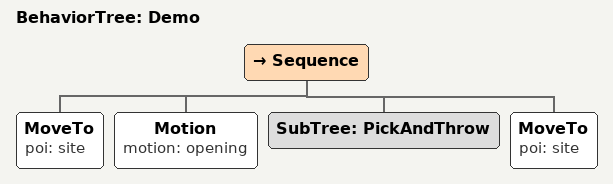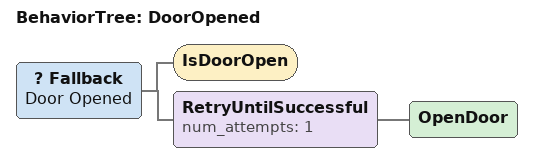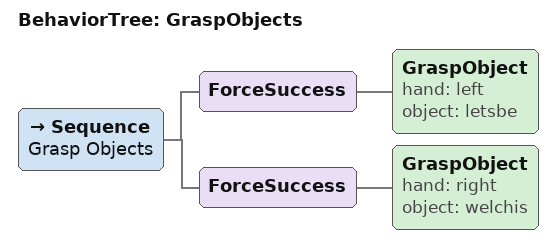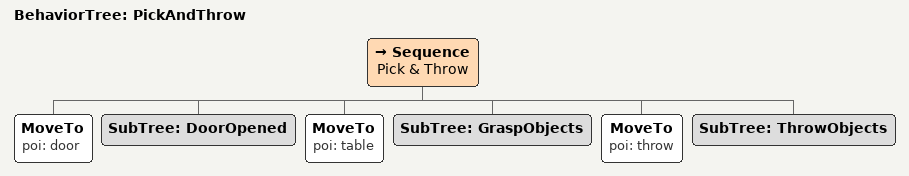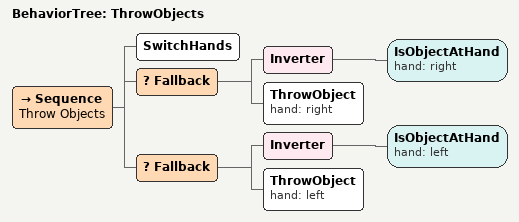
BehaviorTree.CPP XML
<?xml version="1.0" encoding="UTF-8"?>
<root BTCPP_format="4">
  <BehaviorTree ID="Demo">
    <Sequence>
      <MoveTo poi="site"/>
      <Motion motion="opening"/>
      <SubTree ID="PickAndThrow"/>
      <MoveTo poi="site"/>
    </Sequence>
  </BehaviorTree>

  <BehaviorTree ID="DoorOpened">
    <Fallback name="Door Opened">
      <IsDoorOpen/>
      <RetryUntilSuccessful num_attempts="1">
        <OpenDoor/>
      </RetryUntilSuccessful>
    </Fallback>
  </BehaviorTree>

  <BehaviorTree ID="GraspObjects">
    <Sequence name="Grasp Objects">
      <ForceSuccess>
        <GraspObject hand="left"
                     object="letsbe"/>
      </ForceSuccess>
      <ForceSuccess>
        <GraspObject hand="right"
                     object="welchis"/>
      </ForceSuccess>
    </Sequence>
  </BehaviorTree>

  <BehaviorTree ID="PickAndThrow">
    <Sequence name="Pick &amp; Throw">
      <MoveTo poi="door"/>
      <SubTree ID="DoorOpened"/>
      <MoveTo poi="table"/>
      <SubTree ID="GraspObjects"/>
      <MoveTo poi="throw"/>
      <SubTree ID="ThrowObjects"/>
    </Sequence>
  </BehaviorTree>

  <BehaviorTree ID="ThrowObjects">
    <Sequence name="Throw Objects">
      <SwitchHands/>
      <Fallback>
        <Inverter>
          <IsObjectAtHand hand="right"/>
        </Inverter>
        <ThrowObject hand="right"/>
      </Fallback>
      <Fallback>
        <Inverter>
          <IsObjectAtHand hand="left"/>
        </Inverter>
        <ThrowObject hand="left"/>
      </Fallback>
    </Sequence>
  </BehaviorTree>

</root>
